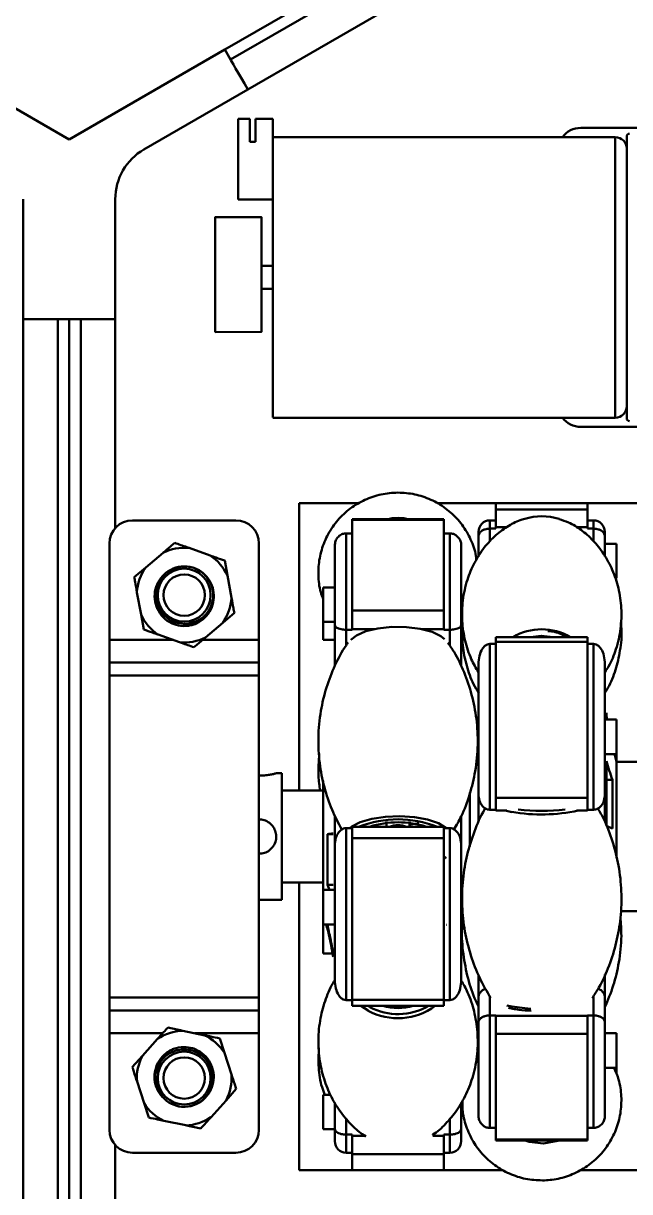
# Model space of a CAD drawing. Header units: millimetres. Extents: x 263 to 2983, y 441 to 2500.
# Drawn here: x 700.2 to 752.9, y 1828.7 to 1930.3 of the extents above; entities that cross this region are included whole.
import ezdxf

# ---------------------------------------------------------------- set-up
doc = ezdxf.new("R2010")
doc.units = ezdxf.units.MM
doc.header["$LTSCALE"] = 0.5
doc.layers.add('BOL', color=7, linetype='Continuous', lineweight=50)

# ---------------------------------------------------------------- blocks, each defined once
blk = doc.blocks.new('*U42')
at = {"layer": 'BOL'}
for p, q in [((-12, 6.19), (9.13, -6.01)), ((-1.8, 1.45), (-2.29, 0.59)), ((-0.07, 0.45), (-0.57, -0.4)), ((4.44, -3.3), (5.94, -0.7)), ((5.94, -0.7), (12, -4.2)), ((9.77, -4.07), (9.52, -4.5)), ((9.52, -4.5), (11.25, -5.5)), ((11.5, -5.07), (9.77, -4.07)), ((12, -4.2), (11.5, -5.07)), ((10.5, -6.8), (9.13, -6.01)), ((11.25, -5.5), (10.5, -6.8))]:
    blk.add_line(p, q, dxfattribs=at)
blk.add_lwpolyline([(-3.05, 6.8), (5.61, 1.8), (3.61, -1.67), (-5.05, 3.33)], close=True, dxfattribs=at)
blk = doc.blocks.new('*U43')
at = {"layer": 'BOL', "color": 0, "linetype": 'ByBlock', "lineweight": -2, "transparency": 16777216, "rotation": 120}
blk.add_blockref('*U42', (511.22, 1909.54), dxfattribs=at)

msp = doc.modelspace()

# ---------------------------------------------------------------- linework, layer by layer
at = {"layer": 'BOL'}
for p, q in [((795.62, 1973.06), (717.68, 1928.06)), ((796.12, 1972.19), (718.18, 1927.19)), ((797.62, 1969.59), (719.68, 1924.59)), ((690.62, 1928.06), (704.15, 1920.24)), ((704.15, 1920.24), (717.68, 1928.06)), ((718.18, 1927.19), (717.68, 1928.06)), ((719.68, 1924.59), (710.65, 1919.38)), ((748.65, 1921.25), (777.65, 1921.25)), ((751.65, 1920.45), (721.85, 1920.45)), ((751.65, 1896.05), (751.65, 1920.45)), ((752.65, 1896), (752.65, 1920.5)), ((700.15, 1904.62), (700.15, 1915.05)), ((708.15, 1915.05), (708.15, 1904.62)), ((700.15, 1814.62), (700.15, 1904.62)), ((700.15, 1904.62), (703.15, 1904.62)), ((703.15, 1814.62), (703.15, 1904.62)), ((703.15, 1904.62), (704.15, 1904.62)), ((704.15, 1814.62), (704.15, 1904.62)), ((705.15, 1904.62), (704.15, 1904.62)), ((705.15, 1904.62), (705.15, 1814.62)), ((708.15, 1904.62), (705.15, 1904.62)), ((708.15, 1904.62), (708.15, 1886.45)), ((721.85, 1896.05), (751.65, 1896.05)), ((748.65, 1895.25), (777.65, 1895.25)), ((729.39, 1888.62), (724.15, 1888.62)), ((724.15, 1888.62), (724.15, 1863.62)), ((741.25, 1888.62), (736.16, 1888.62)), ((749.25, 1888.62), (741.25, 1888.62)), ((741.25, 1888.62), (741.25, 1888.06)), ((741.25, 1888.06), (749.25, 1888.06)), ((741.25, 1886.54), (741.25, 1888.06)), ((749.25, 1888.62), (749.25, 1888.06)), ((754.15, 1888.62), (749.25, 1888.62)), ((749.25, 1888.06), (749.25, 1886.54)), ((709.65, 1887.12), (718.65, 1887.12)), ((736.75, 1887.21), (728.75, 1887.21)), ((728.75, 1887.16), (728.75, 1887.21)), ((736.75, 1887.16), (728.75, 1887.16)), ((728.75, 1879.27), (728.75, 1887.16)), ((736.75, 1887.21), (736.75, 1887.16)), ((736.75, 1879.27), (736.75, 1887.16)), ((741.25, 1887.12), (740.75, 1887.12)), ((740.75, 1887.12), (740.75, 1886.4)), ((749.75, 1887.12), (749.25, 1887.12)), ((749.75, 1886.4), (749.75, 1887.12)), ((728.25, 1885.99), (728.25, 1877.6)), ((728.25, 1885.99), (728.75, 1885.99)), ((737.25, 1885.99), (736.75, 1885.99)), ((737.25, 1877.6), (737.25, 1885.99)), ((739.75, 1885.72), (739.75, 1886.12)), ((739.75, 1883.96), (739.75, 1885.72)), ((740.75, 1886.4), (741.25, 1886.4)), ((740.75, 1886.4), (740.75, 1885.28)), ((741.25, 1886.54), (741.25, 1886.4)), ((742.23, 1886.54), (741.25, 1886.54)), ((749.25, 1886.54), (748.26, 1886.54)), ((749.25, 1886.54), (749.25, 1886.4)), ((749.75, 1886.4), (749.25, 1886.4)), ((749.75, 1885.32), (749.75, 1886.4)), ((750.75, 1886.12), (750.75, 1885.72)), ((750.75, 1885.72), (750.75, 1883.99)), ((707.65, 1876.73), (707.65, 1885.12)), ((716.42, 1884.06), (714.57, 1884.72)), ((720.65, 1876.73), (720.65, 1885.12)), ((727.25, 1878.01), (727.25, 1884.93)), ((738.25, 1884.93), (738.25, 1878.01)), ((751.75, 1885.08), (750.75, 1885.08)), ((751.75, 1885.08), (751.75, 1882.1)), ((712.31, 1884.3), (710.81, 1883.03)), ((710.81, 1883.03), (709.8, 1882.17)), ((712.63, 1882.56), (713.4, 1882.99)), ((717.91, 1882.31), (717.67, 1883.62)), ((718.27, 1880.38), (717.91, 1882.31)), ((751.75, 1882.1), (751.75, 1882.08)), ((710.04, 1880.86), (710.4, 1878.93)), ((727.25, 1881.29), (726.25, 1881.29)), ((726.25, 1881.27), (726.25, 1881.29)), ((726.25, 1878.29), (726.25, 1881.27)), ((710.4, 1878.93), (710.64, 1877.63)), ((717.5, 1878.22), (718.51, 1879.08)), ((728.75, 1879.27), (736.75, 1879.27)), ((728.75, 1877.66), (728.75, 1879.27)), ((736.75, 1879.27), (736.75, 1877.66)), ((713.32, 1878.27), (713.52, 1878.22)), ((716, 1876.94), (717.5, 1878.22)), ((726.25, 1878.29), (727.25, 1878.29)), ((726.25, 1876.73), (726.25, 1878.29)), ((727.25, 1875), (727.25, 1878.01)), ((728.25, 1877.6), (728.75, 1877.6)), ((728.25, 1877.6), (728.25, 1876.27)), ((728.75, 1877.6), (728.75, 1877.66)), ((730.67, 1877.66), (728.75, 1877.66)), ((736.75, 1877.66), (734.83, 1877.66)), ((736.75, 1877.6), (736.75, 1877.66)), ((737.25, 1877.6), (736.75, 1877.6)), ((737.25, 1876.23), (737.25, 1877.6)), ((738.25, 1878.01), (738.25, 1875)), ((707.65, 1876.73), (707.65, 1874.75)), ((707.65, 1876.73), (713.17, 1876.73)), ((711.89, 1877.18), (713.74, 1876.52)), ((715.75, 1876.73), (720.65, 1876.73)), ((720.65, 1876.73), (720.65, 1874.75)), ((726.25, 1876.73), (727.25, 1876.73)), ((749.25, 1876.97), (741.25, 1876.97)), ((741.25, 1876.56), (741.25, 1876.97)), ((749.25, 1876.56), (741.25, 1876.56)), ((741.25, 1876.56), (741.25, 1862.99)), ((749.25, 1876.97), (749.25, 1876.56)), ((749.25, 1876.56), (749.25, 1862.99)), ((740.75, 1876.38), (740.75, 1861.95)), ((740.75, 1876.38), (741.25, 1876.38)), ((749.75, 1876.38), (749.25, 1876.38)), ((749.75, 1861.95), (749.75, 1876.38)), ((707.65, 1874.75), (720.65, 1874.75)), ((707.65, 1873.62), (707.65, 1874.75)), ((720.65, 1873.62), (720.65, 1874.75)), ((727.25, 1874.47), (727.25, 1875)), ((738.25, 1875), (738.25, 1874.43)), ((739.75, 1863.29), (739.75, 1874.61)), ((750.75, 1874.61), (750.75, 1863.29)), ((707.65, 1873.62), (720.65, 1873.62)), ((707.65, 1845.62), (707.65, 1873.62)), ((720.65, 1845.62), (720.65, 1873.62)), ((751.75, 1869.8), (750.75, 1869.8)), ((750.89, 1870.37), (750.89, 1870.09)), ((750.89, 1870.09), (750.95, 1869.8)), ((751.75, 1869.8), (751.75, 1866.8)), ((750.75, 1866.8), (751.75, 1866.8)), ((751.75, 1866.12), (751.6, 1866.82)), ((751.75, 1866.8), (751.75, 1866.12)), ((750.89, 1866.17), (750.89, 1860.54)), ((758.25, 1866.12), (751.75, 1866.12)), ((751.75, 1866.12), (751.75, 1857.78)), ((751.75, 1857.81), (751.75, 1866.12)), ((722.65, 1865.12), (722.14, 1865.12)), ((722.65, 1865.12), (722.65, 1859.62)), ((726.25, 1854.95), (726.25, 1864.48)), ((726.25, 1864.44), (726.25, 1854.95)), ((750.89, 1864.56), (751.4, 1864.56)), ((751.4, 1860.31), (751.4, 1864.56)), ((726.25, 1863.62), (722.65, 1863.62)), ((739, 1858.77), (739, 1863.45)), ((739, 1863.45), (739, 1858.77)), ((739.75, 1860.91), (739.75, 1863.29)), ((741.25, 1862.99), (749.25, 1862.99)), ((741.25, 1861.88), (741.25, 1862.99)), ((749.25, 1862.99), (749.25, 1861.88)), ((750.75, 1863.29), (750.75, 1860.97)), ((727.25, 1858.89), (727.25, 1861.45)), ((738.25, 1861.33), (738.25, 1858.89)), ((740.75, 1861.95), (741.25, 1861.95)), ((741.25, 1861.88), (742.22, 1861.88)), ((742.65, 1861.75), (742.08, 1861.88)), ((748.29, 1861.88), (749.25, 1861.88)), ((749.75, 1861.95), (749.25, 1861.95)), ((728.25, 1860.35), (728.25, 1845.39)), ((728.25, 1860.35), (728.75, 1860.35)), ((736.75, 1860.48), (728.75, 1860.48)), ((728.75, 1859.47), (728.75, 1860.48)), ((731.75, 1860.92), (731.75, 1860.48)), ((733.75, 1860.48), (733.75, 1860.92)), ((736.75, 1860.48), (736.75, 1859.47)), ((737.25, 1860.35), (736.75, 1860.35)), ((737.25, 1845.39), (737.25, 1860.35)), ((722.65, 1859.62), (722.65, 1854.12)), ((726.61, 1859.83), (726.61, 1855.43)), ((727.12, 1859.83), (726.61, 1859.83)), ((736.75, 1859.47), (728.75, 1859.47)), ((728.75, 1845.41), (728.75, 1859.47)), ((736.75, 1845.41), (736.75, 1859.47)), ((727.25, 1847.15), (727.25, 1858.89)), ((738.25, 1858.89), (738.25, 1847.15)), ((722.65, 1855.62), (726.25, 1855.62)), ((724.15, 1855.62), (724.15, 1830.62)), ((726.61, 1855.43), (726.78, 1854.98)), ((727.12, 1855.43), (726.61, 1855.43)), ((727.25, 1854.98), (726.25, 1854.98)), ((726.25, 1854.95), (726.25, 1854.98)), ((726.25, 1851.98), (726.25, 1854.95)), ((720.65, 1854.12), (722.65, 1854.12)), ((738.25, 1852.62), (738.44, 1852.62)), ((752.12, 1853.12), (758.25, 1853.12)), ((726.25, 1851.98), (727.25, 1851.98)), ((726.25, 1849.46), (726.25, 1851.98)), ((726.5, 1851.98), (726.58, 1851.64)), ((726.61, 1851.98), (726.61, 1851.51)), ((726.61, 1851.51), (726.71, 1851.51)), ((736.98, 1851.93), (736.99, 1851.95)), ((726.25, 1849.46), (727.06, 1849.46)), ((739.75, 1845.6), (739.75, 1847.52)), ((750.75, 1847.62), (750.75, 1845.6)), ((707.65, 1845.62), (720.65, 1845.62)), ((707.65, 1845.62), (707.65, 1844.5)), ((720.65, 1845.62), (720.65, 1844.5)), ((728.25, 1845.39), (728.75, 1845.39)), ((728.75, 1845.41), (736.75, 1845.41)), ((728.75, 1844.9), (728.75, 1845.41)), ((736.75, 1845.41), (736.75, 1844.9)), ((737.25, 1845.39), (736.75, 1845.39)), ((739.75, 1843.47), (739.75, 1845.6)), ((740.75, 1845.69), (740.75, 1844.06)), ((749.75, 1844.06), (749.75, 1845.74)), ((750.75, 1845.6), (750.75, 1843.47)), ((707.65, 1844.5), (720.65, 1844.5)), ((707.65, 1842.52), (707.65, 1844.5)), ((720.65, 1842.52), (720.65, 1844.5)), ((728.75, 1844.9), (736.75, 1844.9)), ((730.15, 1844.48), (729.52, 1844.9)), ((730.29, 1844.8), (730.12, 1844.9)), ((740.75, 1844.06), (740.75, 1834.28)), ((740.75, 1844.06), (741.25, 1844.06)), ((741.25, 1844.06), (741.25, 1844.02)), ((742.65, 1844.83), (742.22, 1844.92)), ((742.36, 1844.73), (742.75, 1844.64)), ((749.75, 1844.06), (749.25, 1844.06)), ((749.25, 1844.06), (749.25, 1844.02)), ((749.75, 1834.28), (749.75, 1844.06)), ((739.75, 1835.34), (739.75, 1843.47)), ((741.25, 1844.02), (749.25, 1844.02)), ((741.25, 1842.46), (741.25, 1844.02)), ((749.25, 1844.02), (749.25, 1842.46)), ((750.75, 1843.47), (750.75, 1835.34)), ((707.65, 1834.12), (707.65, 1842.52)), ((707.65, 1842.52), (712.27, 1842.52)), ((711.83, 1842.02), (710.52, 1840.56)), ((715.94, 1842.33), (714.02, 1842.74)), ((715.07, 1842.52), (720.65, 1842.52)), ((717.65, 1840.8), (717.24, 1842.06)), ((720.65, 1834.12), (720.65, 1842.52)), ((749.25, 1842.46), (741.25, 1842.46)), ((741.25, 1842.46), (741.25, 1833.27)), ((749.25, 1842.46), (749.25, 1833.27)), ((751.75, 1842.52), (750.75, 1842.52)), ((751.75, 1842.52), (751.75, 1840.89)), ((714.67, 1841.07), (714.46, 1841.09)), ((710.52, 1840.56), (709.63, 1839.57)), ((718.26, 1838.93), (717.65, 1840.8)), ((739.75, 1840.83), (739.62, 1840.65)), ((751.75, 1840.89), (751.75, 1839.52)), ((750.75, 1839.52), (751.75, 1839.52)), ((751.75, 1839.52), (751.75, 1838.98)), ((710.05, 1838.31), (710.66, 1836.44)), ((717.79, 1836.68), (718.67, 1837.67)), ((726.89, 1837.16), (726.25, 1837.16)), ((726.25, 1837.13), (726.25, 1837.16)), ((726.25, 1834.16), (726.25, 1837.13)), ((710.66, 1836.44), (711.07, 1835.18)), ((716.48, 1835.22), (717.79, 1836.68)), ((727.25, 1834.2), (727.25, 1836.48)), ((738.25, 1836.5), (738.25, 1834.2)), ((712.37, 1834.91), (714.29, 1834.51)), ((728.25, 1835.08), (728.25, 1833.7)), ((737.25, 1833.7), (737.25, 1835.08)), ((738.25, 1835.28), (738.43, 1835.58)), ((726.25, 1834.16), (727.25, 1834.16)), ((727.25, 1833.12), (727.25, 1834.2)), ((738.25, 1834.2), (738.25, 1833.12)), ((740.75, 1834.28), (741.25, 1834.28)), ((749.75, 1834.28), (749.25, 1834.28)), ((728.25, 1833.7), (728.75, 1833.7)), ((728.25, 1833.7), (728.25, 1832.12)), ((728.75, 1833.58), (728.75, 1833.7)), ((728.75, 1832), (728.75, 1833.58)), ((728.75, 1833.58), (729.94, 1833.58)), ((735.77, 1833.58), (736.75, 1833.58)), ((737.25, 1833.7), (736.75, 1833.7)), ((736.75, 1833.58), (736.75, 1833.7)), ((736.75, 1833.58), (736.75, 1832)), ((737.25, 1832.12), (737.25, 1833.7)), ((741.25, 1833.27), (749.25, 1833.27)), ((741.25, 1833.18), (741.25, 1833.27)), ((741.25, 1833.18), (749.25, 1833.18)), ((749.25, 1833.27), (749.25, 1833.18)), ((708.15, 1832.8), (708.15, 1814.62)), ((709.65, 1832.12), (718.65, 1832.12)), ((728.25, 1832.12), (728.75, 1832.12)), ((736.75, 1832), (728.75, 1832)), ((728.75, 1830.62), (728.75, 1832)), ((736.75, 1832.12), (737.25, 1832.12)), ((736.75, 1830.62), (736.75, 1832)), ((724.15, 1830.62), (728.75, 1830.62)), ((728.75, 1830.62), (736.75, 1830.62)), ((736.75, 1830.62), (741.91, 1830.62)), ((748.63, 1830.62), (754.15, 1830.62))]:
    msp.add_line(p, q, dxfattribs=at)
at = {"layer": 'BOL', "flags": 128}
for points in [[(719.68, 1924.59), (719.39, 1925.1), (719.11, 1925.59), (718.85, 1926.03), (718.62, 1926.43), (718.44, 1926.75), (718.3, 1926.99), (718.21, 1927.14), (718.18, 1927.19)], [(728.66, 1876.74), (729.13, 1877.12), (729.94, 1877.47), (731, 1877.72), (732.22, 1877.85), (733.49, 1877.83), (734.69, 1877.69), (735.72, 1877.42), (736.48, 1877.06), (736.79, 1876.8)], [(744.27, 1876.97), (745.21, 1877.09), (746.24, 1876.97)], [(744.69, 1876.97), (745.66, 1876.99), (745.82, 1876.97)], [(728.55, 1860.35), (728.73, 1860.5), (729.47, 1860.88), (730.47, 1861.17), (731.65, 1861.35), (732.92, 1861.4), (734.18, 1861.31), (735.33, 1861.11), (736.26, 1860.79), (736.91, 1860.39), (736.96, 1860.35)], [(734.57, 1860.78), (733.86, 1860.66), (733.75, 1860.65)], [(744.32, 1844.65), (743.79, 1844.69), (742.65, 1844.83)], [(745.4, 1832.93), (744.15, 1833.07), (743.81, 1833.18)], [(746.7, 1833.18), (746.65, 1833.16), (745.4, 1832.93)]]:
    msp.add_lwpolyline(points, dxfattribs=at)
at = {"layer": 'BOL'}
for centre, radius in [((714.15, 1880.62), 2.3), ((714.15, 1880.62), 1.8), ((714.15, 1838.62), 2.3), ((714.15, 1838.62), 1.8)]:
    msp.add_circle(centre, radius, dxfattribs=at)
for centre, radius, start, end in [((748.65, 1919.25), 2, 90, 143.1301), ((751.65, 1919.45), 1, 0, 90), ((752.9, 1920.5), 0.25, 90, 180), ((713.15, 1915.05), 5, 120, 180), ((751.65, 1897.05), 1, 270, 0), ((748.65, 1897.25), 2, 216.8699, 270), ((752.9, 1896), 0.25, 180, 270), ((709.65, 1885.12), 2, 90, 180), ((718.65, 1885.12), 2, 0, 90), ((732.75, 1883.07), 4.26, 76.655, 103.345), ((740.75, 1886.12), 1, 90, 180), ((745.25, 1882.18), 5.29, 73.2898, 106.218), ((749.75, 1886.12), 1, 0, 90), ((714.15, 1880.62), 4.12, 84.2447, 116.6552), ((714.15, 1880.62), 4.12, 24.2447, 56.6552), ((714.15, 1880.62), 4.12, 144.2447, 176.6552), ((714.15, 1880.62), 2.5, 44.546, 135.073), ((714.18, 1880.61), 2.49, 129.8454, 45.1434), ((714.15, 1880.62), 4.12, 324.2447, 356.6552), ((714.15, 1880.62), 4.12, 204.2447, 236.6552), ((745.25, 1872.78), 4.87, 59.3249, 120.6751), ((714.15, 1880.62), 4.12, 264.2447, 296.6552), ((745.23, 1876.6), 15.06, 260.153, 282.2596), ((745.25, 1877.29), 15.44, 262.3883, 277.6117), ((732.75, 1851.96), 9.16, 68.4811, 111.5189), ((732.75, 1852.65), 8.21, 72.5221, 107.4779), ((732.75, 1858.47), 2.14, 69.5863, 110.4137), ((732.74, 1849.27), 5.45, 241.6016, 306.5937), ((732.75, 1849.37), 5.19, 241.7674, 300.5325), ((732.75, 1849.23), 4.53, 253.0844, 286.9156), ((732.75, 1848.97), 4.23, 254.2123, 285.7877), ((714.15, 1838.62), 4.12, 91.9214, 124.3319), ((714.15, 1838.62), 4.12, 31.9214, 64.3319), ((714.13, 1838.63), 2.49, 317.5221, 232.8203), ((714.15, 1838.62), 4.12, 151.9214, 184.3319), ((714.15, 1838.62), 4.12, 331.9214, 4.3319), ((714.15, 1838.62), 2.5, 232.2227, 322.7497), ((714.15, 1838.62), 4.12, 211.9214, 244.3319), ((714.15, 1838.62), 4.12, 271.9214, 304.3319), ((709.65, 1834.12), 2, 180, 270), ((718.65, 1834.12), 2, 270, 0), ((728.25, 1833.12), 1, 180, 270), ((737.25, 1833.12), 1, 270, 0)]:
    msp.add_arc(centre, radius, start, end, dxfattribs=at)
for points, knots in [([(739.57, 1883.68), (739.56, 1883.8), (739.51, 1884.42), (739.1, 1885.47), (738.37, 1886.76), (737.35, 1887.85), (736.13, 1888.71), (734.76, 1889.29), (733.3, 1889.56), (731.82, 1889.52), (730.37, 1889.16), (729.03, 1888.51), (727.86, 1887.58), (726.92, 1886.43), (726.24, 1885.1), (725.85, 1883.65), (725.79, 1882.17), (725.94, 1881.01), (726.19, 1880.41), (726.25, 1880.26)], [0, 0, 0, 0, 0.015885, 0.080292, 0.14459, 0.208768, 0.272831, 0.336811, 0.400755, 0.464711, 0.52873, 0.592836, 0.657053, 0.721385, 0.785811, 0.850297, 0.914794, 0.979263, 1, 1, 1, 1]), ([(743.79, 1887.25), (743.71, 1887.23), (743.19, 1887.11), (742.33, 1886.65), (741.22, 1885.85), (740.21, 1884.76), (739.37, 1883.45), (738.72, 1881.9), (738.34, 1880.18), (738.28, 1878.37), (738.55, 1876.65), (739.03, 1875.14), (739.53, 1874.28), (739.75, 1873.91)], [0, 0, 0, 0, 0.015058, 0.094005, 0.182508, 0.277041, 0.375732, 0.477288, 0.591849, 0.704071, 0.812897, 0.91755, 1, 1, 1, 1]), ([(750.75, 1873.93), (750.86, 1874.09), (751.28, 1874.7), (751.77, 1875.97), (752.17, 1877.68), (752.23, 1879.48), (751.98, 1881.21), (751.45, 1882.81), (750.69, 1884.2), (749.77, 1885.38), (748.73, 1886.29), (747.74, 1886.91), (747.04, 1887.14), (746.76, 1887.23)], [0, 0, 0, 0, 0.037403, 0.13931, 0.254387, 0.367136, 0.476485, 0.58167, 0.682057, 0.776931, 0.865377, 0.946159, 1, 1, 1, 1]), ([(727.25, 1884.93), (727.27, 1885.06), (727.29, 1885.31), (727.48, 1885.64), (727.76, 1885.88), (728.03, 1885.98), (728.2, 1885.99), (728.25, 1885.99)], [0, 0, 0, 0, 0.232856, 0.465966, 0.690685, 0.901627, 1, 1, 1, 1]), ([(737.25, 1885.99), (737.36, 1885.98), (737.58, 1885.96), (737.86, 1885.79), (738.09, 1885.55), (738.23, 1885.24), (738.25, 1885.03), (738.25, 1884.93)], [0, 0, 0, 0, 0.198824, 0.397471, 0.600991, 0.815772, 1, 1, 1, 1]), ([(740.75, 1886.4), (740.67, 1886.4), (740.52, 1886.39), (740.27, 1886.33), (740.01, 1886.21), (739.81, 1886), (739.75, 1885.82), (739.75, 1885.72), (739.75, 1885.72)], [0, 0, 0, 0, 0.107633, 0.214433, 0.38277, 0.663958, 0.997031, 1, 1, 1, 1]), ([(750.75, 1885.72), (750.75, 1885.72), (750.75, 1885.82), (750.7, 1886), (750.49, 1886.21), (750.23, 1886.33), (749.99, 1886.39), (749.83, 1886.4), (749.75, 1886.4)], [0, 0, 0, 0, 0.002969, 0.336046, 0.617239, 0.785577, 0.892379, 1, 1, 1, 1]), ([(713.32, 1885.16), (713.21, 1885.08), (712.88, 1884.79), (712.54, 1884.5), (712.31, 1884.3)], [0, 0, 0, 0, 0.309686, 1, 1, 1, 1]), ([(714.57, 1884.72), (714.51, 1884.74), (714.08, 1884.89), (713.67, 1885.04), (713.32, 1885.16)], [0, 0, 0, 0, 0.145987, 1, 1, 1, 1]), ([(717.67, 1883.62), (717.42, 1883.71), (717.01, 1883.85), (716.59, 1884), (716.42, 1884.06)], [0, 0, 0, 0, 0.592727, 1, 1, 1, 1]), ([(713.4, 1882.99), (713.69, 1883.05), (714.29, 1883.17), (715.05, 1883.01), (715.39, 1882.75), (715.49, 1882.68)], [0, 0, 0, 0, 0.41093, 0.833899, 1, 1, 1, 1]), ([(713.45, 1882.81), (713.44, 1882.85), (713.42, 1882.91), (713.41, 1882.97), (713.4, 1882.99)], [0, 0, 0, 0, 0.560109, 1, 1, 1, 1]), ([(716.02, 1882.27), (715.99, 1882.31), (715.79, 1882.57), (715.49, 1882.8), (715.19, 1882.89), (715.17, 1882.89)], [0, 0, 0, 0, 0.131951, 0.921508, 1, 1, 1, 1]), ([(709.8, 1882.17), (709.83, 1882.04), (709.9, 1881.61), (709.99, 1881.17), (710.04, 1880.86)], [0, 0, 0, 0, 0.309671, 1, 1, 1, 1]), ([(713.1, 1878.15), (712.96, 1878.22), (712.55, 1878.44), (712.01, 1879), (711.62, 1879.81), (711.53, 1880.71), (711.74, 1881.57), (712.1, 1882.11), (712.34, 1882.35), (712.38, 1882.39)], [0, 0, 0, 0, 0.097296, 0.273042, 0.448789, 0.624628, 0.796268, 0.965286, 1, 1, 1, 1]), ([(715.94, 1882.38), (716.05, 1882.26), (716.36, 1881.93), (716.67, 1881.26), (716.77, 1880.4), (716.59, 1879.55), (716.13, 1878.79), (715.59, 1878.34), (715.24, 1878.17), (715.15, 1878.12)], [0, 0, 0, 0, 0.096551, 0.261818, 0.426967, 0.597488, 0.769416, 0.941262, 1, 1, 1, 1]), ([(718.51, 1879.08), (718.48, 1879.21), (718.4, 1879.64), (718.32, 1880.08), (718.27, 1880.38)], [0, 0, 0, 0, 0.309693, 1, 1, 1, 1]), ([(710.64, 1877.63), (710.88, 1877.54), (711.3, 1877.39), (711.72, 1877.24), (711.89, 1877.18)], [0, 0, 0, 0, 0.592759, 1, 1, 1, 1]), ([(715.15, 1878.12), (715.12, 1878.11), (714.99, 1878.06), (714.56, 1877.94), (713.87, 1877.89), (713.34, 1878.07), (713.1, 1878.15)], [0, 0, 0, 0, 0.041735, 0.20904, 0.639787, 1, 1, 1, 1]), ([(714.98, 1878.29), (714.97, 1878.28), (714.68, 1878.11), (713.99, 1878.08), (713.4, 1878.28), (713.12, 1878.37)], [0, 0, 0, 0, 0.029346, 0.526082, 1, 1, 1, 1]), ([(728.25, 1877.6), (728.17, 1877.61), (728.02, 1877.61), (727.77, 1877.65), (727.51, 1877.73), (727.31, 1877.85), (727.25, 1877.95), (727.25, 1878.01), (727.25, 1878.01)], [0, 0, 0, 0, 0.107626, 0.214424, 0.382767, 0.663951, 0.997032, 1, 1, 1, 1]), ([(738.25, 1878.01), (738.25, 1878.01), (738.25, 1877.95), (738.2, 1877.85), (737.99, 1877.73), (737.73, 1877.65), (737.49, 1877.61), (737.33, 1877.61), (737.25, 1877.6)], [0, 0, 0, 0, 0.002968, 0.336047, 0.617234, 0.785577, 0.892374, 1, 1, 1, 1]), ([(738.34, 1878.13), (738.33, 1877.51), (738.31, 1876.27), (738.69, 1874.5), (739.17, 1873.09), (739.62, 1872.35), (739.78, 1872.09)], [0, 0, 0, 0, 0.296082, 0.581889, 0.855749, 1, 1, 1, 1]), ([(750.73, 1872.09), (750.83, 1872.24), (751.23, 1872.86), (751.71, 1874.11), (752.11, 1875.84), (752.25, 1877.24), (752.15, 1878.05), (752.13, 1878.23)], [0, 0, 0, 0, 0.085343, 0.351043, 0.621517, 0.916992, 1, 1, 1, 1]), ([(714.99, 1876.08), (715.09, 1876.17), (715.43, 1876.45), (715.77, 1876.74), (716, 1876.94)], [0, 0, 0, 0, 0.309687, 1, 1, 1, 1]), ([(745.78, 1877.49), (745.81, 1877.49), (746.21, 1877.49), (746.79, 1877.32), (747.25, 1877.06), (747.4, 1876.97)], [0, 0, 0, 0, 0.050148, 0.684598, 1, 1, 1, 1]), ([(713.74, 1876.52), (713.8, 1876.5), (714.22, 1876.35), (714.64, 1876.21), (714.99, 1876.08)], [0, 0, 0, 0, 0.145962, 1, 1, 1, 1]), ([(728.41, 1876.49), (728.35, 1876.41), (727.9, 1875.8), (727.23, 1874.49), (726.48, 1872.59), (725.98, 1870.48), (725.77, 1868.27), (725.88, 1866.03), (726.3, 1863.92), (726.94, 1861.97), (727.56, 1860.8), (727.86, 1860.23)], [0, 0, 0, 0, 0.01808, 0.136078, 0.256259, 0.377702, 0.512075, 0.641868, 0.766842, 0.887185, 1, 1, 1, 1]), ([(737.62, 1860.24), (737.84, 1860.61), (738.39, 1861.57), (739.02, 1863.28), (739.53, 1865.38), (739.74, 1867.59), (739.62, 1869.83), (739.21, 1871.94), (738.54, 1873.9), (737.82, 1875.42), (737.27, 1876.22), (737.08, 1876.48)], [0, 0, 0, 0, 0.075607, 0.19576, 0.317174, 0.451515, 0.581277, 0.70622, 0.826534, 0.942173, 1, 1, 1, 1]), ([(739.75, 1874.61), (739.75, 1874.61), (739.75, 1874.86), (739.81, 1875.32), (740.01, 1875.87), (740.27, 1876.19), (740.52, 1876.35), (740.67, 1876.37), (740.75, 1876.38)], [0, 0, 0, 0, 0.002964, 0.336082, 0.617247, 0.785585, 0.892368, 1, 1, 1, 1]), ([(749.75, 1876.38), (749.83, 1876.37), (749.99, 1876.35), (750.23, 1876.19), (750.49, 1875.87), (750.7, 1875.32), (750.75, 1874.86), (750.75, 1874.61), (750.75, 1874.61)], [0, 0, 0, 0, 0.10762, 0.214404, 0.382745, 0.663914, 0.997036, 1, 1, 1, 1]), ([(727.36, 1874.66), (727.34, 1874.7), (727.27, 1874.8), (727.25, 1874.92), (727.25, 1875), (727.25, 1875)], [0, 0, 0, 0, 0.3501264, 0.9836002, 1, 1, 1, 1]), ([(738.25, 1875), (738.25, 1875), (738.25, 1874.92), (738.24, 1874.8), (738.16, 1874.69), (738.13, 1874.64)], [0, 0, 0, 0, 0.015452, 0.612306, 1, 1, 1, 1]), ([(725.9, 1866.83), (725.85, 1866.17), (725.77, 1865.1), (725.91, 1864.04), (725.97, 1863.62)], [0, 0, 0, 0, 0.609004, 1, 1, 1, 1]), ([(751.4, 1864.56), (751.31, 1864.83), (751.13, 1865.36), (750.97, 1865.9), (750.89, 1866.17)], [0, 0, 0, 0, 0.499972, 1, 1, 1, 1]), ([(720.65, 1864.91), (720.82, 1864.92), (721.15, 1864.93), (721.59, 1864.99), (721.93, 1865.06), (722.13, 1865.12), (722.14, 1865.12), (722.14, 1865.12)], [0, 0, 0, 0, 0.209352, 0.418506, 0.63263, 0.850279, 1, 1, 1, 1]), ([(739.75, 1863.29), (739.75, 1863.29), (739.75, 1863.1), (739.81, 1862.76), (740.01, 1862.34), (740.27, 1862.1), (740.52, 1861.97), (740.67, 1861.96), (740.75, 1861.95)], [0, 0, 0, 0, 0.002967, 0.33607, 0.617237, 0.785582, 0.892361, 1, 1, 1, 1]), ([(749.75, 1861.95), (749.83, 1861.96), (749.99, 1861.97), (750.23, 1862.1), (750.49, 1862.34), (750.7, 1862.76), (750.75, 1863.1), (750.75, 1863.29), (750.75, 1863.29)], [0, 0, 0, 0, 0.107627, 0.214408, 0.382755, 0.663925, 0.997033, 1, 1, 1, 1]), ([(740.34, 1862.07), (740.32, 1862.04), (739.93, 1861.41), (739.37, 1860.06), (738.72, 1858.04), (738.35, 1855.87), (738.28, 1853.62), (738.52, 1851.38), (739.05, 1849.28), (739.8, 1847.33), (740.48, 1846.16), (740.81, 1845.59)], [0, 0, 0, 0, 0.0070604, 0.1286519, 0.2515148, 0.3751106, 0.5093915, 0.6389299, 0.7637587, 0.8841508, 1, 1, 1, 1]), ([(749.65, 1845.57), (749.85, 1845.88), (750.43, 1846.76), (751.15, 1848.39), (751.79, 1850.42), (752.16, 1852.6), (752.23, 1854.84), (751.99, 1857.08), (751.46, 1859.18), (750.84, 1860.85), (750.32, 1861.75), (750.14, 1862.06)], [0, 0, 0, 0, 0.063498, 0.184793, 0.307361, 0.430668, 0.564627, 0.693848, 0.818378, 0.938482, 1, 1, 1, 1]), ([(720.65, 1858.12), (720.82, 1858.14), (721.15, 1858.17), (721.59, 1858.42), (721.94, 1858.79), (722.14, 1859.26), (722.17, 1859.77), (722.04, 1860.25), (721.77, 1860.67), (721.36, 1860.97), (720.97, 1861.12), (720.72, 1861.11), (720.65, 1861.1)], [0, 0, 0, 0, 0.104629, 0.209166, 0.316176, 0.424947, 0.5311, 0.634489, 0.738959, 0.846778, 0.955271, 1, 1, 1, 1]), ([(728.25, 1860.35), (728.17, 1860.35), (728.02, 1860.33), (727.77, 1860.19), (727.51, 1859.93), (727.31, 1859.47), (727.25, 1859.1), (727.25, 1858.9), (727.25, 1858.89)], [0, 0, 0, 0, 0.107621, 0.214416, 0.382764, 0.663947, 0.997024, 1, 1, 1, 1]), ([(738.25, 1858.89), (738.25, 1858.9), (738.25, 1859.1), (738.2, 1859.47), (737.99, 1859.93), (737.73, 1860.19), (737.49, 1860.33), (737.33, 1860.35), (737.25, 1860.35)], [0, 0, 0, 0, 0.002976, 0.336051, 0.617237, 0.785585, 0.892379, 1, 1, 1, 1]), ([(750.89, 1860.54), (750.97, 1860.5), (751.13, 1860.43), (751.31, 1860.35), (751.4, 1860.31)], [0, 0, 0, 0, 0.49998, 1, 1, 1, 1]), ([(727.12, 1859.9), (727.04, 1859.89), (726.87, 1859.87), (726.7, 1859.84), (726.61, 1859.83)], [0, 0, 0, 0, 0.49998, 1, 1, 1, 1]), ([(736.82, 1857.88), (736.84, 1857.85), (736.87, 1857.79), (736.91, 1857.73), (736.93, 1857.7)], [0, 0, 0, 0, 0.500844, 1, 1, 1, 1]), ([(738.42, 1852.62), (738.38, 1852.29), (738.26, 1851.22), (738.39, 1849.41), (738.8, 1847.31), (739.28, 1845.78), (739.67, 1845), (739.75, 1844.84)], [0, 0, 0, 0, 0.124938, 0.403624, 0.671967, 0.930359, 1, 1, 1, 1]), ([(750.75, 1844.79), (751.01, 1845.4), (751.54, 1846.66), (752.02, 1848.75), (752.24, 1850.76), (752.14, 1852.07), (752.1, 1852.61)], [0, 0, 0, 0, 0.251456, 0.51126, 0.798745, 1, 1, 1, 1]), ([(727.12, 1849.49), (727.04, 1849.9), (726.87, 1850.73), (726.7, 1851.56), (726.61, 1851.98)], [0, 0, 0, 0, 0.499952, 1, 1, 1, 1]), ([(726.65, 1851.51), (726.73, 1851.15), (726.89, 1850.37), (727.04, 1849.58), (727.12, 1849.15)], [0, 0, 0, 0, 0.454952, 1, 1, 1, 1]), ([(727.25, 1847.14), (727.23, 1847.1), (726.89, 1846.61), (726.44, 1845.5), (725.95, 1843.79), (725.77, 1841.95), (725.9, 1840.09), (726.33, 1838.35), (727, 1836.8), (727.86, 1835.45), (728.84, 1834.38), (729.55, 1833.78), (729.93, 1833.55), (729.94, 1833.55)], [0, 0, 0, 0, 0.009609, 0.119837, 0.232316, 0.356286, 0.476778, 0.592843, 0.703848, 0.809141, 0.907807, 0.998621, 1, 1, 1, 1]), ([(728.25, 1845.39), (728.17, 1845.4), (728.02, 1845.42), (727.77, 1845.58), (727.51, 1845.9), (727.31, 1846.45), (727.25, 1846.91), (727.25, 1847.15), (727.25, 1847.15)], [0, 0, 0, 0, 0.107625, 0.214415, 0.382754, 0.663946, 0.997023, 1, 1, 1, 1]), ([(735.74, 1833.67), (735.76, 1833.68), (736.18, 1833.92), (736.92, 1834.63), (737.91, 1835.81), (738.73, 1837.24), (739.35, 1838.89), (739.69, 1840.72), (739.71, 1842.61), (739.41, 1844.41), (738.93, 1845.93), (738.45, 1846.77), (738.25, 1847.11)], [0, 0, 0, 0, 0.003732, 0.103693, 0.2097, 0.320035, 0.433295, 0.560931, 0.685423, 0.805733, 0.921171, 1, 1, 1, 1]), ([(738.25, 1847.15), (738.25, 1847.15), (738.25, 1846.91), (738.2, 1846.45), (737.99, 1845.9), (737.73, 1845.58), (737.49, 1845.42), (737.33, 1845.4), (737.25, 1845.39)], [0, 0, 0, 0, 0.002977, 0.336051, 0.617247, 0.785586, 0.892375, 1, 1, 1, 1]), ([(739.75, 1845.6), (739.75, 1845.6), (739.75, 1845.68), (739.78, 1845.86), (739.92, 1846.1), (740.13, 1846.3), (740.3, 1846.36), (740.37, 1846.39)], [0, 0, 0, 0, 0.006329, 0.250312, 0.53564, 0.80318, 1, 1, 1, 1]), ([(750.16, 1846.38), (750.22, 1846.36), (750.39, 1846.29), (750.59, 1846.1), (750.72, 1845.86), (750.75, 1845.68), (750.75, 1845.6), (750.75, 1845.6)], [0, 0, 0, 0, 0.1809, 0.45374, 0.744732, 0.993546, 1, 1, 1, 1]), ([(739.75, 1843.47), (739.75, 1843.47), (739.75, 1843.55), (739.81, 1843.7), (740.01, 1843.89), (740.27, 1844), (740.52, 1844.05), (740.67, 1844.06), (740.75, 1844.06)], [0, 0, 0, 0, 0.002978, 0.336048, 0.617228, 0.785578, 0.892366, 1, 1, 1, 1]), ([(742.75, 1844.64), (742.92, 1844.61), (743.42, 1844.53), (743.98, 1844.49), (744.35, 1844.46)], [0, 0, 0, 0, 0.3500775, 1, 1, 1, 1]), ([(749.75, 1844.06), (749.83, 1844.06), (749.99, 1844.05), (750.23, 1844), (750.49, 1843.89), (750.7, 1843.7), (750.75, 1843.55), (750.75, 1843.47), (750.75, 1843.47)], [0, 0, 0, 0, 0.107622, 0.214411, 0.382764, 0.663948, 0.997022, 1, 1, 1, 1]), ([(712.72, 1843.01), (712.63, 1842.91), (712.34, 1842.59), (712.04, 1842.25), (711.83, 1842.02)], [0, 0, 0, 0, 0.309707, 1, 1, 1, 1]), ([(714.02, 1842.74), (713.95, 1842.75), (713.51, 1842.84), (713.08, 1842.93), (712.72, 1843.01)], [0, 0, 0, 0, 0.145991, 1, 1, 1, 1]), ([(717.24, 1842.06), (716.98, 1842.12), (716.55, 1842.21), (716.12, 1842.3), (715.94, 1842.33)], [0, 0, 0, 0, 0.592754, 1, 1, 1, 1]), ([(712.83, 1840.96), (712.86, 1840.98), (712.98, 1841.05), (713.39, 1841.23), (714.07, 1841.37), (714.62, 1841.26), (714.87, 1841.22)], [0, 0, 0, 0, 0.041755, 0.209063, 0.639803, 1, 1, 1, 1]), ([(712.94, 1840.8), (713.22, 1840.92), (713.83, 1841.19), (714.48, 1841.07), (714.84, 1841.01)], [0, 0, 0, 0, 0.459464, 1, 1, 1, 1]), ([(714.87, 1841.22), (715.02, 1841.16), (715.45, 1841), (716.06, 1840.52), (716.55, 1839.76), (716.77, 1838.89), (716.67, 1838.01), (716.39, 1837.42), (716.18, 1837.16), (716.14, 1837.11)], [0, 0, 0, 0, 0.097306, 0.273058, 0.448791, 0.624621, 0.796276, 0.965296, 1, 1, 1, 1]), ([(725.87, 1841.24), (725.85, 1840.67), (725.79, 1839.52), (726, 1838.12), (726.3, 1837.36), (726.38, 1837.13)], [0, 0, 0, 0, 0.409742, 0.825635, 1, 1, 1, 1]), ([(739.65, 1840.7), (739.66, 1840.82), (739.68, 1840.97), (739.65, 1841.12), (739.64, 1841.16)], [0, 0, 0, 0, 0.752818, 1, 1, 1, 1]), ([(712.62, 1836.65), (712.49, 1836.75), (712.15, 1837.03), (711.74, 1837.65), (711.53, 1838.49), (711.59, 1839.36), (711.95, 1840.18), (712.42, 1840.69), (712.75, 1840.91), (712.83, 1840.96)], [0, 0, 0, 0, 0.096549, 0.261817, 0.426968, 0.597514, 0.769421, 0.941262, 1, 1, 1, 1]), ([(709.63, 1839.57), (709.68, 1839.44), (709.81, 1839.03), (709.95, 1838.6), (710.05, 1838.31)], [0, 0, 0, 0, 0.309732, 1, 1, 1, 1]), ([(711.97, 1839.35), (711.94, 1839.36), (711.88, 1839.38), (711.82, 1839.4), (711.79, 1839.41)], [0, 0, 0, 0, 0.559992, 1, 1, 1, 1]), ([(745.5, 1829.72), (745.71, 1829.73), (746.42, 1829.78), (747.59, 1830.07), (748.93, 1830.71), (750.11, 1831.63), (751.06, 1832.78), (751.75, 1834.1), (752.15, 1835.54), (752.22, 1837.03), (752.04, 1838.35), (751.72, 1839.11), (751.59, 1839.41)], [0, 0, 0, 0, 0.047628, 0.156869, 0.266436, 0.376194, 0.486144, 0.596264, 0.706485, 0.81674, 0.926935, 1, 1, 1, 1]), ([(718.67, 1837.67), (718.63, 1837.8), (718.5, 1838.22), (718.36, 1838.64), (718.26, 1838.93)], [0, 0, 0, 0, 0.3096449, 1, 1, 1, 1]), ([(716.08, 1837.05), (716.07, 1837.04), (715.91, 1836.75), (715.32, 1836.37), (714.42, 1836.1), (713.69, 1836.1), (713.37, 1836.28), (713.33, 1836.3)], [0, 0, 0, 0, 0.0084814, 0.3300245, 0.6391296, 0.9566879, 1, 1, 1, 1]), ([(738.36, 1836.65), (738.35, 1836.39), (738.33, 1835.64), (738.65, 1834.41), (739.26, 1833.06), (740.16, 1831.87), (741.29, 1830.9), (742.6, 1830.19), (744.02, 1829.76), (745.01, 1829.73), (745.5, 1829.72)], [0, 0, 0, 0, 0.069885, 0.203476, 0.336857, 0.469991, 0.602877, 0.735546, 0.868098, 1, 1, 1, 1]), ([(711.07, 1835.18), (711.32, 1835.13), (711.75, 1835.04), (712.19, 1834.95), (712.37, 1834.91)], [0, 0, 0, 0, 0.592736, 1, 1, 1, 1]), ([(715.59, 1834.23), (715.68, 1834.33), (715.97, 1834.66), (716.27, 1834.99), (716.48, 1835.22)], [0, 0, 0, 0, 0.309697, 1, 1, 1, 1]), ([(740.75, 1834.28), (740.65, 1834.29), (740.43, 1834.31), (740.14, 1834.48), (739.92, 1834.73), (739.78, 1835.03), (739.76, 1835.24), (739.75, 1835.34)], [0, 0, 0, 0, 0.198848, 0.397472, 0.600931, 0.815774, 1, 1, 1, 1]), ([(750.75, 1835.34), (750.74, 1835.22), (750.72, 1834.97), (750.53, 1834.63), (750.25, 1834.4), (749.97, 1834.29), (749.81, 1834.28), (749.75, 1834.28)], [0, 0, 0, 0, 0.232857, 0.465967, 0.690684, 0.901641, 1, 1, 1, 1]), ([(714.29, 1834.51), (714.36, 1834.49), (714.79, 1834.4), (715.22, 1834.31), (715.59, 1834.23)], [0, 0, 0, 0, 0.145973, 1, 1, 1, 1]), ([(727.25, 1834.2), (727.25, 1834.2), (727.25, 1834.13), (727.31, 1834), (727.51, 1833.84), (727.77, 1833.76), (728.02, 1833.71), (728.17, 1833.71), (728.25, 1833.7)], [0, 0, 0, 0, 0.002971, 0.336045, 0.617227, 0.78558, 0.892375, 1, 1, 1, 1]), ([(737.25, 1833.7), (737.33, 1833.71), (737.49, 1833.71), (737.73, 1833.76), (737.99, 1833.84), (738.2, 1834), (738.25, 1834.13), (738.25, 1834.2), (738.25, 1834.2)], [0, 0, 0, 0, 0.107624, 0.21442, 0.382772, 0.663958, 0.997029, 1, 1, 1, 1])]:
    msp.add_open_spline(points, degree=3, knots=knots, dxfattribs=at)

# ---------------------------------------------------------------- block references
msp.add_blockref('*U43', (210, 0), dxfattribs=at)

doc.saveas('drawing.dxf')
